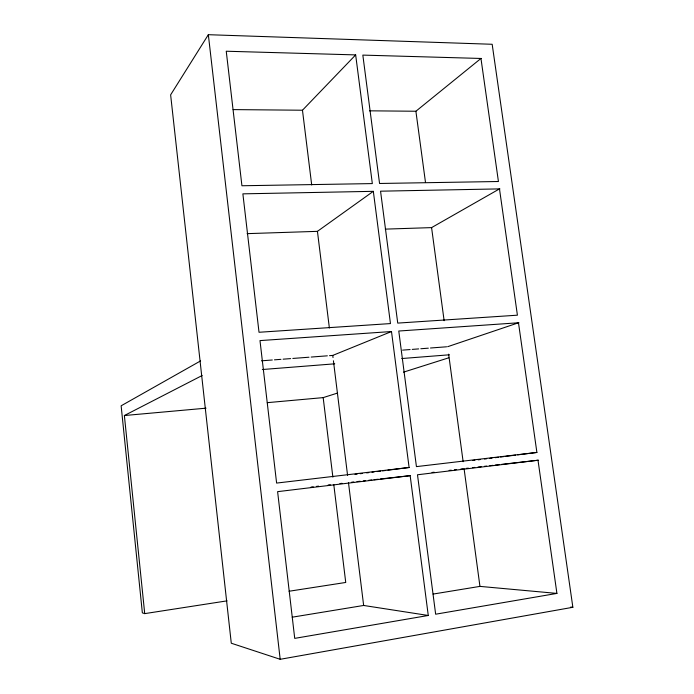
<?xml version="1.0" encoding="UTF-8"?>
<svg xmlns="http://www.w3.org/2000/svg" width="694" height="694" viewBox="0 0 694 694"><rect width="100%" height="100%" fill="white"/><g stroke="black" fill="none" stroke-linecap="round" stroke-linejoin="round"><path stroke-width="1.04" d="M208.339 34.7L170.629 94.852L231.284 643.225L280.185 659.3L572.862 607.285L492.176 44.277L208.339 34.7L280.185 659.3M233.106 109.6L302.471 110.225L355.658 54.904L372.331 183.589L241.928 185.758L226.244 51.226L355.658 54.904M369.442 110.823L415.897 111.24L480.959 58.461L498.431 181.507L379.557 183.476L362.832 55.104L481.393 58.478M247.125 233.644L317.436 231.345L373.329 191.327L390.462 323.578L259.018 332.27L242.874 193.852L373.329 191.327M385.3 229.124L431.581 227.615L499.48 188.898L517.412 315.189L397.74 323.1L380.555 191.188L499.914 188.889M200.592 360.897L121.138 405.799L142.357 612.863L144.725 613.626L227.051 600.857M144.725 613.626L124.373 415.533L202.154 375.515M329.52 355.658L332.756 355.415L391.494 331.532L409.104 467.487L387.885 470.194M447.639 346.705L518.487 322.779L536.896 452.445L517.655 454.865M267.294 402.659L323.17 397.619L337.596 393.047M403.526 372.149L448.862 357.774M428.267 615.474L294.724 638.376L277.609 491.656L410.163 475.659L428.267 615.474L363.647 605.463L292.252 617.183M501.571 464.364L538.006 460.235L556.918 593.413L435.65 614.207L417.493 474.774L538.449 460.183M433.099 594.073L479.944 586.387L556.918 593.413M289.068 591.245L345.742 582.457L333.797 484.664M354.998 474.392L357.124 474.123M360.299 473.716L362.424 473.447M366.666 472.9L368.792 472.631M371.975 472.224L374.092 471.955M377.276 471.547L380.459 471.139M382.576 470.87L385.76 470.463M472.761 460.504L474.896 460.235M478.105 459.836L480.239 459.567M484.516 459.029L486.659 458.76M489.86 458.361L492.003 458.092M495.204 457.684L498.413 457.285M500.556 457.016L503.757 456.609M505.9 456.34L515.521 455.134M311.086 487.049L313.22 486.789M316.429 486.407L318.563 486.147M328.175 484.985L330.309 484.733M339.921 483.571L342.055 483.319M432.006 472.484L434.14 472.224M449.105 470.419L451.247 470.168M454.449 469.777L456.591 469.526M460.859 469.005L463.002 468.745M409.104 467.487L276.611 483.076L259.99 340.598L391.494 331.532M536.896 452.445L416.435 466.62L398.772 331.029L518.93 322.745M466.212 468.381L468.355 468.138M472.64 467.652L474.783 467.409M478.001 467.045L481.211 466.68M484.429 466.316L486.572 466.073M489.782 465.709L493 465.336M495.143 465.093L499.428 464.607M351.658 482.191L353.784 481.948M356.976 481.593L360.16 481.237M363.352 480.881L365.486 480.647M368.67 480.291L371.863 479.936M373.997 479.693L378.247 479.224M380.373 478.981L410.163 475.659M124.373 415.533L206.04 408.176M262.323 369.529L334.751 363.821M401.774 358.538L449.33 354.799M261.508 360.819L272.308 359.995M274.46 359.83L280.94 359.345M283.1 359.18L290.656 358.607M292.816 358.442L309.012 357.219M311.172 357.054L327.36 355.822M402.589 350.123L410.102 349.55M412.245 349.386L418.682 348.9M420.824 348.744L428.328 348.171M430.48 348.006L446.563 346.792M570.711 607.05L572.862 607.285M415.897 111.24L425.509 182.522M431.581 227.615L444.134 320.706M448.645 354.166L463.141 461.718M464.069 468.624L479.944 586.387M302.471 110.225L311.701 184.977M317.436 231.345L329.372 327.984M332.756 355.415L333.025 357.557M333.424 360.767L347.573 475.347M348.466 482.547L363.647 605.463M323.17 397.619L332.877 477.142"/></g></svg>
